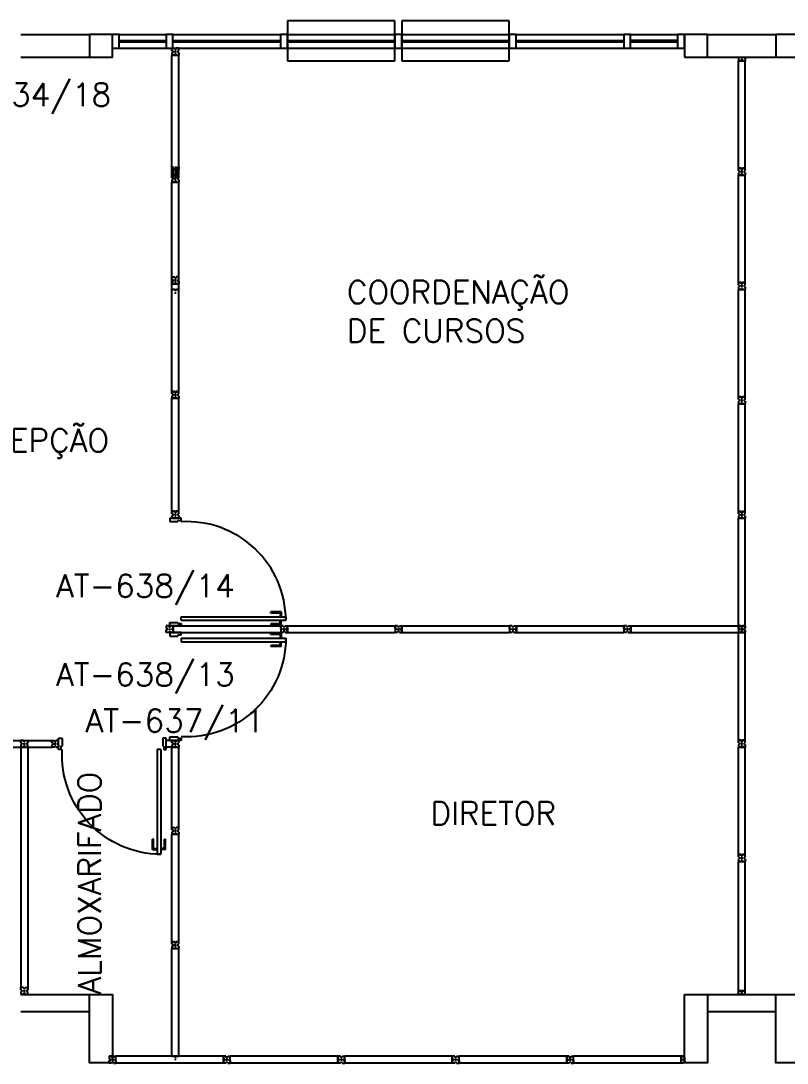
# Model space of a CAD drawing. Header units: millimetres. Extents: x 2552 to 3104, y 1319 to 1450.
# Drawn here: x 2723.07 to 2729.76, y 1342.75 to 1351.86 of the extents above; entities that cross this region are included whole.
import ezdxf

# ---------------------------------------------------------------- set-up
doc = ezdxf.new("R2010")
doc.units = ezdxf.units.MM
for name, color, linetype in [('AR-DIV-EXI', 2, 'Continuous'), ('AR-EST-CNC', 3, 'Continuous'), ('AR-EST-CNC-CRT', 3, 'Continuous'), ('AR-REV', 2, 'Continuous'), ('BI-POR-EXI', 2, 'Continuous'), ('DIV', 2, 'Continuous'), ('TEXTO', 2, 'Continuous'), ('TEXTO-ENDEREÇO', 2, 'Continuous')]:
    doc.layers.add(name, color=color, linetype=linetype)
doc.styles.add('UNB-100', font='simplex.shx', dxfattribs={"height": 0.2})
doc.styles.add('UNB-100-1', font='simplex.shx', dxfattribs={"height": 0.2})

# ---------------------------------------------------------------- blocks, each defined once
blk = doc.blocks.new('ESQCIR-TTN')
for p, q in [((0, 0), (0, -0.12)), ((0.06, 0), (0, 0)), ((0.06, 0), (0.4773, 0)), ((0.06, -0.12), (0.06, 0)), ((0.53, 0), (0.47, 0)), ((0.47, 0), (0.47, -0.12)), ((0.53, 0), (1.4716, 0)), ((0.53, -0.12), (0.53, 0)), ((1.53, 0), (1.47, 0)), ((1.47, 0), (1.47, -0.12)), ((1.53, 0), (2.4716, 0)), ((1.53, -0.12), (1.53, 0)), ((2.53, 0), (2.47, 0)), ((2.47, 0), (2.47, -0.12)), ((2.53, 0), (3.4716, 0)), ((2.53, -0.12), (2.53, 0)), ((3.53, 0), (3.47, 0)), ((3.47, 0), (3.47, -0.12)), ((3.53, 0), (4.4716, 0)), ((3.53, -0.12), (3.53, 0)), ((4.53, 0), (4.47, 0)), ((4.47, 0), (4.47, -0.12)), ((4.53, 0), (4.9408, 0)), ((4.53, -0.12), (4.53, 0)), ((4.9408, 0), (4.9408, -0.12)), ((5.0008, 0), (4.9408, 0)), ((5.0008, -0.12), (5.0008, 0)), ((0.06, -0.054), (0.4773, -0.054)), ((0.06, -0.066), (0.4773, -0.066)), ((0.53, -0.054), (1.4716, -0.054)), ((0.53, -0.066), (1.4716, -0.066)), ((1.53, -0.054), (2.4716, -0.054)), ((1.53, -0.066), (2.4716, -0.066)), ((2.53, -0.054), (3.4716, -0.054)), ((2.53, -0.066), (3.4716, -0.066)), ((3.53, -0.054), (4.4716, -0.054)), ((3.53, -0.066), (4.4716, -0.066)), ((4.53, -0.05), (4.9408, -0.05)), ((4.53, -0.066), (4.9408, -0.066)), ((0, -0.12), (0.06, -0.12)), ((0.06, -0.12), (0.4773, -0.12)), ((0.47, -0.12), (0.53, -0.12)), ((0.53, -0.12), (1.4716, -0.12)), ((1.47, -0.12), (1.53, -0.12)), ((1.53, -0.12), (2.4716, -0.12)), ((2.47, -0.12), (2.53, -0.12)), ((2.53, -0.12), (3.4716, -0.12)), ((3.47, -0.12), (3.53, -0.12)), ((3.53, -0.12), (4.4716, -0.12)), ((4.47, -0.12), (4.53, -0.12)), ((4.53, -0.12), (4.9408, -0.12)), ((4.9408, -0.12), (5.0008, -0.12))]:
    blk.add_line(p, q)
blk = doc.blocks.new('DIVMT-TTN')
for p, q in [((-0.03, 0.03), (-0.03, 0.006)), ((-0.008, 0.03), (-0.03, 0.03)), ((-0.0185, 0.006), (-0.03, 0.006)), ((-0.0185, -0.006), (-0.0185, 0.006)), ((-0.008, 0.03), (-0.008, 0.02)), ((-0.008, 0.02), (0.008, 0.02)), ((-0.0051, 0), (0.0051, 0)), ((0.0051, 0), (-0.0051, 0)), ((-0.0051, 0), (0.0051, 0)), ((0, -0.0051), (0, 0.0051)), ((0, 0.0051), (0, -0.0051)), ((0.008, 0.03), (0.008, 0.02)), ((0.008, 0.03), (0.03, 0.03)), ((0.0205, 0.006), (0.03, 0.006)), ((0.0205, -0.006), (0.0205, 0.006)), ((0.0205, 0.006), (0.0205, -0.006)), ((0.0205, 0.006), (0.03, 0.006)), ((0.97, 0.03), (0.03, 0.03)), ((0.03, 0.006), (0.03, 0.03)), ((0.03, -0.03), (0.03, 0.03)), ((0.03, -0.005), (0.03, 0.005)), ((0.97, -0.03), (0.97, 0.03)), ((0.97, 0.03), (0.97, 0.009)), ((0.97, 0.009), (0.97, 0.027)), ((0.9795, 0.006), (0.97, 0.006)), ((0.97, -0.005), (0.97, 0.005)), ((0.9795, 0.006), (0.9795, -0.006)), ((1.0051, 0), (0.9949, 0)), ((1, 0.0051), (1, -0.0051)), ((-0.0185, -0.006), (-0.03, -0.006)), ((-0.03, -0.03), (-0.03, -0.006)), ((-0.008, -0.03), (-0.03, -0.03)), ((-0.008, -0.03), (-0.008, -0.02)), ((-0.008, -0.02), (0.008, -0.02)), ((0.008, -0.03), (0.008, -0.02)), ((0.008, -0.03), (0.03, -0.03)), ((0.0205, -0.006), (0.03, -0.006)), ((0.0205, -0.006), (0.03, -0.006)), ((0.03, -0.006), (0.03, -0.03)), ((0.97, -0.03), (0.03, -0.03)), ((0.9795, -0.006), (0.97, -0.006)), ((0.97, -0.009), (0.97, -0.027))]:
    blk.add_line(p, q)
blk = doc.blocks.new('MTINI-TTN')
for p, q in [((-0.03, 0.008), (-0.03, 0.03)), ((0.03, 0.03), (-0.03, 0.03)), ((-0.03, 0.008), (-0.02, 0.008)), ((-0.009, 0.03), (-0.027, 0.03)), ((-0.02, 0.008), (-0.02, 0)), ((-0.0009, 0), (-0.02, 0)), ((-0.006, 0.0205), (-0.006, 0.03)), ((-0.006, 0.0225), (-0.006, 0.027)), ((-0.006, 0.0205), (0.006, 0.0205)), ((0.0051, 0), (-0.0051, 0)), ((0.005, 0.03), (-0.005, 0.03)), ((0.004, 0.0205), (-0.004, 0.0205)), ((0.02, 0), (-0.0009, 0)), ((0, -0.0051), (0, 0.0051)), ((0.006, 0.0205), (0.006, 0.03)), ((0.006, 0.0225), (0.006, 0.027)), ((0.009, 0.03), (0.027, 0.03)), ((0.03, 0.008), (0.02, 0.008)), ((0.02, 0), (0.02, 0.008)), ((0.03, 0.008), (0.03, 0.03))]:
    blk.add_line(p, q)
blk = doc.blocks.new('MTT-TTN')
for p, q in [((-0.008, 0.03), (-0.03, 0.03)), ((-0.03, 0.03), (-0.03, 0.006)), ((-0.0185, 0.006), (-0.03, 0.006)), ((-0.0185, -0.006), (-0.0185, 0.006)), ((-0.008, 0.03), (-0.008, 0.02)), ((-0.008, 0.02), (0.008, 0.02)), ((-0.0051, 0), (0.0051, 0)), ((0, -0.0051), (0, 0.0051)), ((0.008, 0.03), (0.03, 0.03)), ((0.008, 0.03), (0.008, 0.02)), ((0.0205, -0.006), (0.0205, 0.006)), ((0.0205, 0.006), (0.03, 0.006)), ((0.03, 0.006), (0.03, 0.03)), ((-0.03, -0.03), (-0.03, -0.006)), ((-0.0185, -0.006), (-0.03, -0.006)), ((-0.008, -0.03), (-0.03, -0.03)), ((-0.008, -0.02), (0.008, -0.02)), ((-0.008, -0.03), (-0.008, -0.02)), ((0.008, -0.03), (0.008, -0.02)), ((0.008, -0.03), (0.03, -0.03)), ((0.0205, -0.006), (0.03, -0.006)), ((0.03, -0.006), (0.03, -0.03))]:
    blk.add_line(p, q)
blk = doc.blocks.new('PDV2D-TTN')
at = {"layer": 'DIV'}
for p, q in [((0.0299, 0.05), (0.0599, 0.05)), ((0.0299, 0.035), (0.0299, 0.05)), ((0.0299, -0.035), (0.0299, 0.035)), ((0.0599, 0.05), (0.0599, -0.0199)), ((0.9412, 0.05), (0.9412, -0.0199)), ((0.9712, 0.05), (0.9412, 0.05)), ((0.9712, 0.035), (0.9712, 0.05)), ((0.9712, -0.035), (0.9712, 0.035)), ((0.0299, -0.05), (0.0299, -0.0347)), ((0.05, -0.05), (0.0299, -0.05)), ((0.05, -0.0199), (0.0599, -0.0199)), ((0.05, -0.0199), (0.05, -0.05)), ((0.0787, -0.0505), (0.1087, -0.0505)), ((0.0787, -0.0505), (0.0787, -0.9647)), ((0.1087, -0.0505), (0.1087, -0.9647)), ((0.9512, -0.0199), (0.9412, -0.0199)), ((0.9512, -0.0199), (0.9512, -0.05)), ((0.9512, -0.05), (0.9712, -0.05)), ((0.9712, -0.05), (0.9712, -0.0347)), ((0.1087, -0.9647), (0.0787, -0.9647))]:
    blk.add_line(p, q, dxfattribs=at)
at = {"layer": 'DIV', "color": 1}
for p, q in [((0.0362, -0.9247), (0.0362, -0.8347)), ((0.0462, -0.8347), (0.0364, -0.8347)), ((0.0462, -0.9147), (0.0462, -0.8347)), ((0.1409, -0.9147), (0.1409, -0.8347)), ((0.1409, -0.8347), (0.1507, -0.8347)), ((0.1509, -0.9247), (0.1509, -0.8347)), ((0.0362, -0.9147), (0.0787, -0.9147)), ((0.0362, -0.9247), (0.0787, -0.9247)), ((0.1409, -0.9147), (0.1087, -0.9147)), ((0.1509, -0.9247), (0.1087, -0.9247))]:
    blk.add_line(p, q, dxfattribs=at)
blk.add_arc((0.0755, -0.1001), 0.8651, 270.2128, 3.32117, dxfattribs=at)

msp = doc.modelspace()

# ---------------------------------------------------------------- linework, layer by layer
at = {"layer": 'AR-DIV-EXI'}
for p, q in [((2724.3872, 1350.5077), (2724.3872, 1351.5577)), ((2724.4472, 1350.5077), (2724.4472, 1351.5577)), ((2729.3372, 1351.5297), (2729.3372, 1351.5077)), ((2729.3372, 1351.5297), (2729.3472, 1351.5297)), ((2729.3372, 1350.569), (2729.3372, 1351.5077)), ((2729.3372, 1351.5077), (2729.3972, 1351.5077)), ((2729.3582, 1351.5077), (2729.3402, 1351.5077)), ((2729.3472, 1351.5377), (2729.3472, 1351.5297)), ((2729.3472, 1351.5377), (2729.368, 1351.5377)), ((2729.3612, 1351.5172), (2729.3612, 1351.5077)), ((2729.3732, 1351.5172), (2729.3612, 1351.5172)), ((2729.3612, 1351.5152), (2729.3612, 1351.5107)), ((2729.3621, 1351.5377), (2729.3723, 1351.5377)), ((2729.3622, 1351.5077), (2729.3722, 1351.5077)), ((2729.3632, 1351.5172), (2729.3712, 1351.5172)), ((2729.3672, 1351.5428), (2729.3672, 1351.5326)), ((2729.368, 1351.5377), (2729.3872, 1351.5377)), ((2729.3732, 1351.5172), (2729.3732, 1351.5077)), ((2729.3732, 1351.5152), (2729.3732, 1351.5107)), ((2729.3762, 1351.5077), (2729.3942, 1351.5077)), ((2729.3872, 1351.5297), (2729.3872, 1351.5377)), ((2729.3972, 1351.5297), (2729.3872, 1351.5297)), ((2729.3972, 1351.5297), (2729.3972, 1351.5077)), ((2729.3972, 1350.569), (2729.3972, 1351.5077)), ((2724.3872, 1350.5797), (2724.3872, 1350.5577)), ((2724.3872, 1350.5797), (2724.3972, 1350.5797)), ((2724.3872, 1350.5577), (2724.4472, 1350.5577)), ((2724.4112, 1350.5577), (2724.3872, 1350.5577)), ((2724.3872, 1350.5077), (2724.4112, 1350.5077)), ((2724.3872, 1350.4857), (2724.3872, 1350.5077)), ((2724.3872, 1350.5077), (2724.4472, 1350.5077)), ((2724.4082, 1350.5077), (2724.3902, 1350.5077)), ((2724.3972, 1350.4857), (2724.3972, 1350.5797)), ((2724.4112, 1350.5672), (2724.4112, 1350.5577)), ((2724.4232, 1350.5672), (2724.4112, 1350.5672)), ((2724.4112, 1350.5672), (2724.4112, 1350.5577)), ((2724.4112, 1350.5672), (2724.4232, 1350.5672)), ((2724.4112, 1350.4962), (2724.4112, 1350.5077)), ((2724.4112, 1350.4982), (2724.4112, 1350.5077)), ((2724.4232, 1350.4982), (2724.4112, 1350.4982)), ((2724.4112, 1350.4962), (2724.4232, 1350.4962)), ((2724.4122, 1350.5577), (2724.4222, 1350.5577)), ((2724.4122, 1350.5077), (2724.4222, 1350.5077)), ((2724.4172, 1350.4828), (2724.4172, 1350.5826)), ((2724.4172, 1350.5826), (2724.4172, 1350.4828)), ((2724.4172, 1350.4828), (2724.4172, 1350.5826)), ((2724.4172, 1350.5826), (2724.4172, 1350.4828)), ((2724.4232, 1350.5672), (2724.4232, 1350.5577)), ((2724.4232, 1350.5672), (2724.4232, 1350.5577)), ((2724.4232, 1350.5577), (2724.4472, 1350.5577)), ((2724.4472, 1350.5077), (2724.4232, 1350.5077)), ((2724.4232, 1350.4962), (2724.4232, 1350.5077)), ((2724.4232, 1350.4982), (2724.4232, 1350.5077)), ((2724.4262, 1350.5077), (2724.4442, 1350.5077)), ((2724.4472, 1350.5077), (2724.4262, 1350.5077)), ((2724.4372, 1350.4857), (2724.4372, 1350.5797)), ((2724.4472, 1350.5797), (2724.4372, 1350.5797)), ((2724.4472, 1350.5797), (2724.4472, 1350.5577)), ((2724.4472, 1350.4857), (2724.4472, 1350.5077)), ((2729.3372, 1350.569), (2729.3972, 1350.569)), ((2729.3582, 1350.569), (2729.3402, 1350.569)), ((2729.3612, 1350.5595), (2729.3612, 1350.569)), ((2729.3622, 1350.569), (2729.3722, 1350.569)), ((2729.3732, 1350.5595), (2729.3732, 1350.569)), ((2729.3972, 1350.569), (2729.3762, 1350.569)), ((2729.3762, 1350.569), (2729.3942, 1350.569)), ((2724.3872, 1350.4857), (2724.3972, 1350.4857)), ((2724.4223, 1350.4777), (2724.4121, 1350.4777)), ((2724.4121, 1350.4777), (2724.4223, 1350.4777)), ((2724.4223, 1350.4777), (2724.4121, 1350.4777)), ((2724.4472, 1350.4857), (2724.4372, 1350.4857)), ((2724.3872, 1348.6177), (2724.4112, 1348.6177)), ((2724.3872, 1348.5957), (2724.3872, 1348.6177)), ((2724.3872, 1348.5957), (2724.3972, 1348.5957)), ((2724.3972, 1348.5957), (2724.3972, 1348.5797)), ((2724.4112, 1348.6062), (2724.4112, 1348.6177)), ((2724.4112, 1348.6062), (2724.4232, 1348.6062)), ((2724.4223, 1348.5877), (2724.4121, 1348.5877)), ((2724.4121, 1348.5877), (2724.4223, 1348.5877)), ((2724.4172, 1348.5928), (2724.4172, 1348.5826)), ((2724.4172, 1348.5826), (2724.4172, 1348.5928)), ((2724.4172, 1348.5928), (2724.4172, 1348.5826)), ((2724.4472, 1348.6177), (2724.4232, 1348.6177)), ((2724.4232, 1348.6062), (2724.4232, 1348.6177)), ((2724.4372, 1348.5957), (2724.4372, 1348.5797)), ((2724.4472, 1348.5957), (2724.4372, 1348.5957)), ((2724.4472, 1348.5957), (2724.4472, 1348.6177)), ((2724.3872, 1348.5797), (2724.3872, 1348.5577)), ((2724.3872, 1348.5797), (2724.3972, 1348.5797)), ((2724.3872, 1348.5577), (2724.4472, 1348.5577)), ((2724.4112, 1348.5577), (2724.3872, 1348.5577)), ((2724.3872, 1347.5703), (2724.3872, 1348.5577)), ((2724.4112, 1348.5672), (2724.4112, 1348.5577)), ((2724.4232, 1348.5672), (2724.4112, 1348.5672)), ((2724.4112, 1348.5672), (2724.4112, 1348.5577)), ((2724.4112, 1348.5672), (2724.4232, 1348.5672)), ((2724.4122, 1348.5577), (2724.4222, 1348.5577)), ((2724.4232, 1348.5672), (2724.4232, 1348.5577)), ((2724.4232, 1348.5672), (2724.4232, 1348.5577)), ((2724.4232, 1348.5577), (2724.4472, 1348.5577)), ((2724.4472, 1348.5797), (2724.4372, 1348.5797)), ((2724.4472, 1348.5797), (2724.4472, 1348.5577)), ((2724.4472, 1347.5703), (2724.4472, 1348.5577)), ((2724.3872, 1347.5703), (2724.4472, 1347.5703)), ((2724.3872, 1347.5703), (2724.4112, 1347.5703)), ((2724.3872, 1347.5483), (2724.3872, 1347.5703)), ((2724.3872, 1347.5483), (2724.3972, 1347.5483)), ((2724.3872, 1347.5323), (2724.3872, 1347.5103)), ((2724.3872, 1347.5323), (2724.3972, 1347.5323)), ((2724.3872, 1347.5103), (2724.4472, 1347.5103)), ((2724.4112, 1347.5103), (2724.3872, 1347.5103)), ((2724.4082, 1347.5703), (2724.3902, 1347.5703)), ((2724.3972, 1347.5483), (2724.3972, 1347.5323)), ((2724.4112, 1347.5608), (2724.4112, 1347.5703)), ((2724.4112, 1347.5588), (2724.4112, 1347.5703)), ((2724.4232, 1347.5608), (2724.4112, 1347.5608)), ((2724.4112, 1347.5588), (2724.4232, 1347.5588)), ((2724.4112, 1347.5198), (2724.4112, 1347.5103)), ((2724.4232, 1347.5198), (2724.4112, 1347.5198)), ((2724.4112, 1347.5198), (2724.4112, 1347.5103)), ((2724.4112, 1347.5198), (2724.4232, 1347.5198)), ((2724.4223, 1347.5403), (2724.4121, 1347.5403)), ((2724.4223, 1347.5403), (2724.4121, 1347.5403)), ((2724.4121, 1347.5403), (2724.4223, 1347.5403)), ((2724.4122, 1347.5703), (2724.4222, 1347.5703)), ((2724.4122, 1347.5103), (2724.4222, 1347.5103)), ((2724.4172, 1347.5352), (2724.4172, 1347.5454)), ((2724.4172, 1347.5454), (2724.4172, 1347.5352)), ((2724.4172, 1347.5352), (2724.4172, 1347.5454)), ((2724.4172, 1347.5454), (2724.4172, 1347.5352)), ((2724.4232, 1347.5608), (2724.4232, 1347.5703)), ((2724.4472, 1347.5703), (2724.4232, 1347.5703)), ((2724.4232, 1347.5588), (2724.4232, 1347.5703)), ((2724.4232, 1347.5198), (2724.4232, 1347.5103)), ((2724.4232, 1347.5198), (2724.4232, 1347.5103)), ((2724.4232, 1347.5103), (2724.4472, 1347.5103)), ((2724.4472, 1347.5703), (2724.4262, 1347.5703)), ((2724.4262, 1347.5703), (2724.4442, 1347.5703)), ((2724.4372, 1347.5483), (2724.4372, 1347.5323)), ((2724.4472, 1347.5483), (2724.4372, 1347.5483)), ((2724.4472, 1347.5323), (2724.4372, 1347.5323)), ((2724.4472, 1347.5483), (2724.4472, 1347.5703)), ((2724.4472, 1347.5323), (2724.4472, 1347.5103)), ((2722.8885, 1345.5676), (2723.3359, 1345.5676)), ((2722.8885, 1345.5076), (2723.3359, 1345.5076)), ((2723.0882, 1345.5676), (2723.0662, 1345.5676)), ((2723.0662, 1345.5436), (2723.0662, 1345.5676)), ((2723.0757, 1345.5436), (2723.0662, 1345.5436)), ((2723.0757, 1345.5436), (2723.0662, 1345.5436)), ((2723.0757, 1345.5316), (2723.0662, 1345.5316)), ((2723.0757, 1345.5316), (2723.0662, 1345.5316)), ((2723.0662, 1345.5316), (2723.0662, 1345.5076)), ((2723.0662, 1345.5076), (2723.0662, 1343.4077)), ((2723.0882, 1345.5076), (2723.0662, 1345.5076)), ((2723.0757, 1345.5316), (2723.0757, 1345.5436)), ((2723.0757, 1345.5436), (2723.0757, 1345.5316)), ((2723.0882, 1345.5676), (2723.0882, 1345.5576)), ((2723.1042, 1345.5576), (2723.0882, 1345.5576)), ((2723.1042, 1345.5176), (2723.0882, 1345.5176)), ((2723.0882, 1345.5076), (2723.0882, 1345.5176)), ((2723.1013, 1345.5376), (2723.0911, 1345.5376)), ((2723.0911, 1345.5376), (2723.1013, 1345.5376)), ((2723.1013, 1345.5376), (2723.0911, 1345.5376)), ((2723.0962, 1345.5325), (2723.0962, 1345.5427)), ((2723.0962, 1345.5427), (2723.0962, 1345.5325)), ((2723.1042, 1345.5676), (2723.1262, 1345.5676)), ((2723.1042, 1345.5676), (2723.1042, 1345.5576)), ((2723.1042, 1345.5076), (2723.1042, 1345.5176)), ((2723.1042, 1345.5076), (2723.1262, 1345.5076)), ((2723.1147, 1345.5436), (2723.1147, 1345.5316)), ((2723.1147, 1345.5436), (2723.1262, 1345.5436)), ((2723.1147, 1345.5316), (2723.1262, 1345.5316)), ((2723.1262, 1345.5676), (2723.1262, 1345.5436)), ((2723.1262, 1345.5076), (2723.1262, 1345.5316)), ((2723.1262, 1345.5076), (2723.1262, 1343.4077)), ((2723.3359, 1345.5676), (2723.3599, 1345.5676)), ((2723.3359, 1345.5456), (2723.3359, 1345.5676)), ((2723.3359, 1345.5456), (2723.3459, 1345.5456)), ((2723.3359, 1345.5296), (2723.3359, 1345.5076)), ((2723.3359, 1345.5296), (2723.3459, 1345.5296)), ((2723.3599, 1345.5076), (2723.3359, 1345.5076)), ((2723.3459, 1345.5456), (2723.3459, 1345.5296)), ((2723.3599, 1345.5561), (2723.3599, 1345.5676)), ((2723.3599, 1345.5561), (2723.3719, 1345.5561)), ((2723.3599, 1345.5171), (2723.3599, 1345.5076)), ((2723.3719, 1345.5171), (2723.3599, 1345.5171)), ((2723.3599, 1345.5171), (2723.3599, 1345.5076)), ((2723.3599, 1345.5171), (2723.3719, 1345.5171)), ((2723.371, 1345.5376), (2723.3608, 1345.5376)), ((2723.3608, 1345.5376), (2723.371, 1345.5376)), ((2723.3659, 1345.5427), (2723.3659, 1345.5325)), ((2723.3659, 1345.5325), (2723.3659, 1345.5427)), ((2723.3659, 1345.5427), (2723.3659, 1345.5325)), ((2723.3959, 1345.5676), (2723.3719, 1345.5676)), ((2723.3719, 1345.5561), (2723.3719, 1345.5676)), ((2723.3719, 1345.5171), (2723.3719, 1345.5076)), ((2723.3719, 1345.5171), (2723.3719, 1345.5076)), ((2723.3719, 1345.5076), (2723.3959, 1345.5076)), ((2723.3859, 1345.5456), (2723.3859, 1345.5296)), ((2723.3959, 1345.5456), (2723.3859, 1345.5456)), ((2723.3959, 1345.5296), (2723.3859, 1345.5296)), ((2723.3959, 1345.5456), (2723.3959, 1345.5676)), ((2723.3959, 1345.5296), (2723.3959, 1345.5076)), ((2724.3872, 1345.5676), (2724.3372, 1345.5676)), ((2724.3872, 1345.5076), (2724.3372, 1345.5076)), ((2724.3872, 1345.5676), (2724.4112, 1345.5676)), ((2724.3872, 1345.5456), (2724.3872, 1345.5676)), ((2724.3872, 1345.5456), (2724.3972, 1345.5456)), ((2724.3872, 1345.5296), (2724.3872, 1345.5076)), ((2724.3872, 1345.5296), (2724.3972, 1345.5296)), ((2724.3872, 1345.5076), (2724.4472, 1345.5076)), ((2724.4112, 1345.5076), (2724.3872, 1345.5076)), ((2724.3872, 1344.8074), (2724.3872, 1345.5076)), ((2724.3972, 1345.5456), (2724.3972, 1345.5296)), ((2724.4112, 1345.5561), (2724.4112, 1345.5676)), ((2724.4112, 1345.5561), (2724.4232, 1345.5561)), ((2724.4112, 1345.5171), (2724.4112, 1345.5076)), ((2724.4232, 1345.5171), (2724.4112, 1345.5171)), ((2724.4112, 1345.5171), (2724.4112, 1345.5076)), ((2724.4112, 1345.5171), (2724.4232, 1345.5171)), ((2724.4223, 1345.5376), (2724.4121, 1345.5376)), ((2724.4121, 1345.5376), (2724.4223, 1345.5376)), ((2724.4122, 1345.5076), (2724.4222, 1345.5076)), ((2724.4172, 1345.5427), (2724.4172, 1345.5325)), ((2724.4172, 1345.5325), (2724.4172, 1345.5427)), ((2724.4172, 1345.5427), (2724.4172, 1345.5325)), ((2724.4472, 1345.5676), (2724.4232, 1345.5676)), ((2724.4232, 1345.5561), (2724.4232, 1345.5676)), ((2724.4232, 1345.5171), (2724.4232, 1345.5076)), ((2724.4232, 1345.5171), (2724.4232, 1345.5076)), ((2724.4232, 1345.5076), (2724.4472, 1345.5076)), ((2724.4372, 1345.5456), (2724.4372, 1345.5296)), ((2724.4472, 1345.5456), (2724.4372, 1345.5456)), ((2724.4472, 1345.5296), (2724.4372, 1345.5296)), ((2724.4472, 1345.5456), (2724.4472, 1345.5676)), ((2724.4472, 1345.5296), (2724.4472, 1345.5076)), ((2724.4472, 1344.8074), (2724.4472, 1345.5076)), ((2729.3372, 1344.569), (2729.3612, 1344.569)), ((2729.3372, 1344.547), (2729.3372, 1344.569)), ((2729.3372, 1344.569), (2729.3612, 1344.569)), ((2729.3372, 1344.547), (2729.3372, 1344.569)), ((2729.3372, 1344.547), (2729.3472, 1344.547)), ((2729.3372, 1344.547), (2729.3472, 1344.547)), ((2729.3372, 1344.531), (2729.3372, 1344.509)), ((2729.3372, 1344.531), (2729.3472, 1344.531)), ((2729.3372, 1344.531), (2729.3372, 1344.509)), ((2729.3372, 1344.531), (2729.3472, 1344.531)), ((2729.3372, 1343.3776), (2729.3372, 1344.509)), ((2729.3372, 1344.509), (2729.3972, 1344.509)), ((2729.3612, 1344.509), (2729.3372, 1344.509)), ((2729.3372, 1343.3776), (2729.3372, 1344.509)), ((2729.3372, 1344.509), (2729.3972, 1344.509)), ((2729.3612, 1344.509), (2729.3372, 1344.509)), ((2729.3472, 1344.547), (2729.3472, 1344.531)), ((2729.3472, 1344.547), (2729.3472, 1344.531)), ((2729.3612, 1344.5575), (2729.3612, 1344.569)), ((2729.3612, 1344.5575), (2729.3612, 1344.569)), ((2729.3612, 1344.5575), (2729.3732, 1344.5575)), ((2729.3612, 1344.5575), (2729.3732, 1344.5575)), ((2729.3612, 1344.5185), (2729.3612, 1344.509)), ((2729.3732, 1344.5185), (2729.3612, 1344.5185)), ((2729.3612, 1344.5185), (2729.3612, 1344.509)), ((2729.3612, 1344.5185), (2729.3732, 1344.5185)), ((2729.3612, 1344.5185), (2729.3612, 1344.509)), ((2729.3732, 1344.5185), (2729.3612, 1344.5185)), ((2729.3612, 1344.5185), (2729.3612, 1344.509)), ((2729.3612, 1344.5185), (2729.3732, 1344.5185)), ((2729.3723, 1344.539), (2729.3621, 1344.539)), ((2729.3621, 1344.539), (2729.3723, 1344.539)), ((2729.3723, 1344.539), (2729.3621, 1344.539)), ((2729.3621, 1344.539), (2729.3723, 1344.539)), ((2729.3622, 1344.509), (2729.3722, 1344.509)), ((2729.3622, 1344.509), (2729.3722, 1344.509)), ((2729.3672, 1344.5441), (2729.3672, 1344.5339)), ((2729.3672, 1344.5339), (2729.3672, 1344.5441)), ((2729.3672, 1344.5441), (2729.3672, 1344.5339)), ((2729.3672, 1344.5441), (2729.3672, 1344.5339)), ((2729.3672, 1344.5339), (2729.3672, 1344.5441)), ((2729.3672, 1344.5441), (2729.3672, 1344.5339)), ((2729.3972, 1344.569), (2729.3732, 1344.569)), ((2729.3732, 1344.5575), (2729.3732, 1344.569)), ((2729.3972, 1344.569), (2729.3732, 1344.569)), ((2729.3732, 1344.5575), (2729.3732, 1344.569)), ((2729.3732, 1344.5185), (2729.3732, 1344.509)), ((2729.3732, 1344.5185), (2729.3732, 1344.509)), ((2729.3732, 1344.5185), (2729.3732, 1344.509)), ((2729.3732, 1344.5185), (2729.3732, 1344.509)), ((2729.3732, 1344.509), (2729.3972, 1344.509)), ((2729.3732, 1344.509), (2729.3972, 1344.509)), ((2729.3872, 1344.547), (2729.3872, 1344.531)), ((2729.3972, 1344.547), (2729.3872, 1344.547)), ((2729.3872, 1344.547), (2729.3872, 1344.531)), ((2729.3972, 1344.547), (2729.3872, 1344.547)), ((2729.3972, 1344.531), (2729.3872, 1344.531)), ((2729.3972, 1344.531), (2729.3872, 1344.531)), ((2729.3972, 1344.547), (2729.3972, 1344.569)), ((2729.3972, 1344.547), (2729.3972, 1344.569)), ((2729.3972, 1344.531), (2729.3972, 1344.509)), ((2729.3972, 1344.531), (2729.3972, 1344.509)), ((2729.3972, 1343.3776), (2729.3972, 1344.509)), ((2729.3972, 1343.3776), (2729.3972, 1344.509)), ((2723.0882, 1343.4077), (2723.0662, 1343.4077)), ((2723.0662, 1343.3837), (2723.0662, 1343.4077)), ((2723.0882, 1343.4077), (2723.0662, 1343.4077)), ((2723.0662, 1343.3837), (2723.0662, 1343.4077)), ((2723.0882, 1343.4077), (2723.0882, 1343.3977)), ((2723.0882, 1343.4077), (2723.0882, 1343.3977)), ((2723.1042, 1343.3977), (2723.0882, 1343.3977)), ((2723.1042, 1343.3977), (2723.0882, 1343.3977)), ((2723.1042, 1343.4077), (2723.1262, 1343.4077)), ((2723.1042, 1343.4077), (2723.1042, 1343.3977)), ((2723.1042, 1343.4077), (2723.1262, 1343.4077)), ((2723.1042, 1343.4077), (2723.1042, 1343.3977)), ((2723.1262, 1343.4077), (2723.1262, 1343.3837)), ((2723.1262, 1343.4077), (2723.1262, 1343.3837)), ((2723.0757, 1343.3837), (2723.0662, 1343.3837)), ((2723.0757, 1343.3837), (2723.0662, 1343.3837)), ((2723.0757, 1343.3837), (2723.0662, 1343.3837)), ((2723.0757, 1343.3837), (2723.0662, 1343.3837)), ((2723.0757, 1343.3717), (2723.0662, 1343.3717)), ((2723.0757, 1343.3717), (2723.0662, 1343.3717)), ((2723.0662, 1343.3717), (2723.0662, 1343.3477)), ((2723.0757, 1343.3717), (2723.0662, 1343.3717)), ((2723.0757, 1343.3717), (2723.0662, 1343.3717)), ((2723.0662, 1343.3717), (2723.0662, 1343.3477)), ((2723.0882, 1343.3477), (2723.0662, 1343.3477)), ((2723.0882, 1343.3477), (2723.0662, 1343.3477)), ((2723.0757, 1343.3717), (2723.0757, 1343.3837)), ((2723.0757, 1343.3837), (2723.0757, 1343.3717)), ((2723.0757, 1343.3717), (2723.0757, 1343.3837)), ((2723.0757, 1343.3837), (2723.0757, 1343.3717)), ((2723.1042, 1343.3577), (2723.0882, 1343.3577)), ((2723.0882, 1343.3477), (2723.0882, 1343.3577)), ((2723.1042, 1343.3577), (2723.0882, 1343.3577)), ((2723.0882, 1343.3477), (2723.0882, 1343.3577)), ((2723.1013, 1343.3777), (2723.0911, 1343.3777)), ((2723.0911, 1343.3777), (2723.1013, 1343.3777)), ((2723.1013, 1343.3777), (2723.0911, 1343.3777)), ((2723.1013, 1343.3777), (2723.0911, 1343.3777)), ((2723.0911, 1343.3777), (2723.1013, 1343.3777)), ((2723.1013, 1343.3777), (2723.0911, 1343.3777)), ((2723.0962, 1343.3726), (2723.0962, 1343.3828)), ((2723.0962, 1343.3828), (2723.0962, 1343.3726)), ((2723.0962, 1343.3726), (2723.0962, 1343.3828)), ((2723.0962, 1343.3828), (2723.0962, 1343.3726)), ((2723.1042, 1343.3477), (2723.1042, 1343.3577)), ((2723.1042, 1343.3477), (2723.1042, 1343.3577)), ((2723.1042, 1343.3477), (2723.1262, 1343.3477)), ((2723.1042, 1343.3477), (2723.1262, 1343.3477)), ((2723.1147, 1343.3837), (2723.1147, 1343.3717)), ((2723.1147, 1343.3837), (2723.1262, 1343.3837)), ((2723.1147, 1343.3837), (2723.1147, 1343.3717)), ((2723.1147, 1343.3837), (2723.1262, 1343.3837)), ((2723.1147, 1343.3717), (2723.1262, 1343.3717)), ((2723.1147, 1343.3717), (2723.1262, 1343.3717)), ((2723.1262, 1343.3477), (2723.1262, 1343.3717)), ((2723.1262, 1343.3477), (2723.1262, 1343.3717)), ((2729.3372, 1343.3776), (2729.3972, 1343.3776)), ((2729.3372, 1343.3776), (2729.3972, 1343.3776)), ((2729.3582, 1343.3776), (2729.3402, 1343.3776)), ((2729.3582, 1343.3776), (2729.3402, 1343.3776)), ((2729.3612, 1343.3681), (2729.3612, 1343.3776)), ((2729.3612, 1343.3681), (2729.3612, 1343.3776)), ((2729.3732, 1343.3681), (2729.3612, 1343.3681)), ((2729.3732, 1343.3681), (2729.3612, 1343.3681)), ((2729.3723, 1343.3476), (2729.3621, 1343.3476)), ((2729.3723, 1343.3476), (2729.3621, 1343.3476)), ((2729.3622, 1343.3776), (2729.3722, 1343.3776)), ((2729.3622, 1343.3776), (2729.3722, 1343.3776)), ((2729.3672, 1343.3425), (2729.3672, 1343.3527)), ((2729.3672, 1343.3425), (2729.3672, 1343.3527)), ((2729.3732, 1343.3681), (2729.3732, 1343.3776)), ((2729.3732, 1343.3681), (2729.3732, 1343.3776)), ((2729.3762, 1343.3776), (2729.3942, 1343.3776)), ((2729.3972, 1343.3776), (2729.3762, 1343.3776)), ((2729.3762, 1343.3776), (2729.3942, 1343.3776)), ((2729.3972, 1343.3776), (2729.3762, 1343.3776)), ((2728.8368, 1342.7474), (2728.8368, 1342.8074)), ((2728.8368, 1342.8074), (2728.8368, 1342.7864)), ((2728.8368, 1342.7474), (2728.8368, 1342.8074)), ((2728.8368, 1342.8074), (2728.8368, 1342.7864)), ((2728.8368, 1342.8063), (2728.8368, 1342.7463)), ((2728.8588, 1342.8063), (2728.8368, 1342.8063)), ((2728.8368, 1342.8063), (2728.8368, 1342.7463)), ((2728.8588, 1342.8063), (2728.8368, 1342.8063)), ((2728.8368, 1342.7864), (2728.8368, 1342.8044)), ((2728.8368, 1342.7864), (2728.8368, 1342.8044)), ((2728.8368, 1342.7853), (2728.8368, 1342.8033)), ((2728.8368, 1342.7853), (2728.8368, 1342.8033)), ((2728.8463, 1342.7834), (2728.8368, 1342.7834)), ((2728.8463, 1342.7834), (2728.8368, 1342.7834)), ((2728.8368, 1342.7724), (2728.8368, 1342.7824)), ((2728.8368, 1342.7724), (2728.8368, 1342.7824)), ((2728.8463, 1342.7823), (2728.8368, 1342.7823)), ((2728.8463, 1342.7823), (2728.8368, 1342.7823)), ((2728.8368, 1342.7813), (2728.8368, 1342.7713)), ((2728.8368, 1342.7813), (2728.8368, 1342.7713)), ((2728.8463, 1342.7714), (2728.8368, 1342.7714)), ((2728.8463, 1342.7714), (2728.8368, 1342.7714)), ((2728.8463, 1342.7703), (2728.8368, 1342.7703)), ((2728.8463, 1342.7703), (2728.8368, 1342.7703)), ((2728.8368, 1342.7684), (2728.8368, 1342.7504)), ((2728.8368, 1342.7684), (2728.8368, 1342.7504)), ((2728.8368, 1342.7673), (2728.8368, 1342.7493)), ((2728.8368, 1342.7673), (2728.8368, 1342.7493)), ((2728.8443, 1342.7823), (2728.8398, 1342.7823)), ((2728.8443, 1342.7823), (2728.8398, 1342.7823)), ((2728.8443, 1342.7703), (2728.8398, 1342.7703)), ((2728.8443, 1342.7703), (2728.8398, 1342.7703)), ((2728.8463, 1342.7834), (2728.8463, 1342.7714)), ((2728.8463, 1342.7834), (2728.8463, 1342.7714)), ((2728.8463, 1342.7703), (2728.8463, 1342.7823)), ((2728.8463, 1342.7703), (2728.8463, 1342.7823)), ((2728.8463, 1342.7803), (2728.8463, 1342.7723)), ((2728.8463, 1342.7803), (2728.8463, 1342.7723)), ((2728.8588, 1342.8063), (2728.8588, 1342.7963)), ((2728.8588, 1342.8063), (2728.8588, 1342.7963)), ((2728.8668, 1342.7963), (2728.8588, 1342.7963)), ((2728.8668, 1342.7963), (2728.8588, 1342.7963)), ((2728.8588, 1342.7563), (2728.8668, 1342.7563)), ((2728.8588, 1342.7463), (2728.8588, 1342.7563)), ((2728.8588, 1342.7563), (2728.8668, 1342.7563)), ((2728.8588, 1342.7463), (2728.8588, 1342.7563)), ((2728.8719, 1342.7774), (2728.8617, 1342.7774)), ((2728.8719, 1342.7774), (2728.8617, 1342.7774)), ((2728.8719, 1342.7763), (2728.8617, 1342.7763)), ((2728.8719, 1342.7763), (2728.8617, 1342.7763)), ((2728.8668, 1342.7963), (2728.8668, 1342.7755)), ((2728.8668, 1342.7963), (2728.8668, 1342.7755)), ((2728.8668, 1342.7825), (2728.8668, 1342.7723)), ((2728.8668, 1342.7825), (2728.8668, 1342.7723)), ((2728.8668, 1342.7814), (2728.8668, 1342.7712)), ((2728.8668, 1342.7814), (2728.8668, 1342.7712)), ((2728.8668, 1342.7755), (2728.8668, 1342.7563)), ((2728.8668, 1342.7755), (2728.8668, 1342.7563)), ((2728.8588, 1342.7463), (2728.8368, 1342.7463)), ((2728.8588, 1342.7463), (2728.8368, 1342.7463))]:
    msp.add_line(p, q, dxfattribs=at)
at = {"layer": 'AR-EST-CNC'}
for points in [[(2723.6661, 1351.5377), (2723.8661, 1351.5377), (2723.8661, 1351.7377), (2723.6661, 1351.7377)], [(2728.8661, 1351.5377), (2729.0661, 1351.5377), (2729.0661, 1351.7377), (2728.8661, 1351.7377)], [(2729.6661, 1351.5377), (2729.8661, 1351.5377), (2729.8661, 1351.7377), (2729.6661, 1351.7377)]]:
    msp.add_lwpolyline(points, close=True, dxfattribs=at)
at = {"layer": 'AR-EST-CNC-CRT'}
for points in [[(2723.6661, 1343.3477), (2723.8661, 1343.3477), (2723.8661, 1342.7477), (2723.6661, 1342.7477)], [(2728.8661, 1343.3477), (2729.0661, 1343.3477), (2729.0661, 1342.7477), (2728.8661, 1342.7477)], [(2729.6661, 1343.3477), (2729.8661, 1343.3477), (2729.8661, 1342.7477), (2729.6661, 1342.7477)]]:
    msp.add_lwpolyline(points, close=True, dxfattribs=at)
at = {"layer": 'AR-REV'}
for p, q in [((2723.0661, 1351.7377), (2723.6682, 1351.7377)), ((2729.0641, 1351.7377), (2729.6661, 1351.7377)), ((2723.0661, 1351.5377), (2723.6682, 1351.5377)), ((2729.0641, 1351.5377), (2729.6661, 1351.5377)), ((2723.0662, 1343.3477), (2723.6662, 1343.3477)), ((2729.0662, 1343.3477), (2729.6662, 1343.3477)), ((2723.0662, 1343.1977), (2723.6662, 1343.1977)), ((2729.0662, 1343.1977), (2729.6662, 1343.1977))]:
    msp.add_line(p, q, dxfattribs=at)
at = {"layer": 'BI-POR-EXI', "color": 1}
for p, q in [((2726.3353, 1351.8565), (2725.3953, 1351.8565)), ((2725.3953, 1351.8565), (2725.3953, 1351.5065)), ((2726.3353, 1351.5065), (2726.3353, 1351.8565)), ((2727.3353, 1351.8565), (2726.3962, 1351.8565)), ((2726.3962, 1351.8565), (2726.3962, 1351.5065)), ((2727.3353, 1351.5065), (2727.3353, 1351.8565)), ((2725.3953, 1351.5065), (2726.3353, 1351.5065)), ((2726.3962, 1351.5065), (2727.3353, 1351.5065))]:
    msp.add_line(p, q, dxfattribs=at)
at = {"layer": 'BI-POR-EXI'}
for p, q in [((2724.3872, 1351.5957), (2724.3872, 1351.6177)), ((2724.3872, 1351.6177), (2724.4112, 1351.6177)), ((2724.3872, 1351.5957), (2724.3972, 1351.5957)), ((2724.3972, 1351.5957), (2724.3972, 1351.5797)), ((2724.4112, 1351.6062), (2724.4112, 1351.6177)), ((2724.4112, 1351.6062), (2724.4232, 1351.6062)), ((2724.4121, 1351.5877), (2724.4223, 1351.5877)), ((2724.4223, 1351.5877), (2724.4121, 1351.5877)), ((2724.4172, 1351.5928), (2724.4172, 1351.5826)), ((2724.4172, 1351.5826), (2724.4172, 1351.5928)), ((2724.4172, 1351.5928), (2724.4172, 1351.5826)), ((2724.4232, 1351.6062), (2724.4232, 1351.6177)), ((2724.4472, 1351.6177), (2724.4232, 1351.6177)), ((2724.4472, 1351.5957), (2724.4372, 1351.5957)), ((2724.4372, 1351.5957), (2724.4372, 1351.5797)), ((2724.4472, 1351.5957), (2724.4472, 1351.6177)), ((2724.3872, 1351.5797), (2724.3972, 1351.5797)), ((2724.3872, 1351.5797), (2724.3872, 1351.5577)), ((2724.4112, 1351.5577), (2724.3872, 1351.5577)), ((2724.3872, 1351.5577), (2724.4472, 1351.5577)), ((2724.4112, 1351.5672), (2724.4232, 1351.5672)), ((2724.4112, 1351.5672), (2724.4112, 1351.5577)), ((2724.4232, 1351.5672), (2724.4112, 1351.5672)), ((2724.4112, 1351.5672), (2724.4112, 1351.5577)), ((2724.4122, 1351.5577), (2724.4222, 1351.5577)), ((2724.4232, 1351.5672), (2724.4232, 1351.5577)), ((2724.4232, 1351.5672), (2724.4232, 1351.5577)), ((2724.4232, 1351.5577), (2724.4472, 1351.5577)), ((2724.4472, 1351.5797), (2724.4372, 1351.5797)), ((2724.4472, 1351.5797), (2724.4472, 1351.5577))]:
    msp.add_line(p, q, dxfattribs=at)

# ---------------------------------------------------------------- block references
at = {"layer": 'AR-DIV-EXI'}
for name, p, rotation in [('DIVMT-TTN', (2724.4172, 1350.4777), 269.9999938678401), ('DIVMT-TTN', (2729.3672, 1350.539), 269.9999938678401), ('DIVMT-TTN', (2724.4172, 1349.5877), 269.9999938678401), ('DIVMT-TTN', (2729.3672, 1349.539), 269.9999938678401), ('DIVMT-TTN', (2729.3672, 1348.539), 269.9999938678401), ('DIVMT-TTN', (2729.3672, 1347.539), 269.9999938678401), ('MTT-TTN', (2724.3672, 1346.539), 359.9999938678401), ('DIVMT-TTN', (2725.3672, 1346.539), 179.9999938678401), ('DIVMT-TTN', (2726.3672, 1346.539), 179.9999938678401), ('DIVMT-TTN', (2727.3672, 1346.539), 179.9999938678401), ('DIVMT-TTN', (2728.3672, 1346.539), 179.9999938678401), ('DIVMT-TTN', (2729.3672, 1346.539), 179.9999938678401), ('DIVMT-TTN', (2729.3672, 1346.539), 269.9999938678401), ('DIVMT-TTN', (2729.3672, 1345.539), 269.9999938678401), ('DIVMT-TTN', (2724.4172, 1344.7774), 269.9999938678401), ('DIVMT-TTN', (2724.4172, 1344.7774), 269.9999938678401), ('DIVMT-TTN', (2724.4172, 1343.7774), 269.9999938678401), ('DIVMT-TTN', (2724.4172, 1343.7774), 269.9999938678401), ('MTINI-TTN', (2729.3672, 1343.3476), 359.9999938678401), ('MTINI-TTN', (2729.3672, 1343.3476), 359.9999938678434), ('DIVMT-TTN', (2723.8668, 1342.7763), 359.9999938678401), ('DIVMT-TTN', (2723.8668, 1342.7763), 359.9999938678434), ('DIVMT-TTN', (2724.8668, 1342.7763), 359.9999938678401), ('DIVMT-TTN', (2724.8668, 1342.7763), 359.9999938678434), ('DIVMT-TTN', (2725.8668, 1342.7763), 359.9999938678401), ('DIVMT-TTN', (2725.8668, 1342.7763), 359.9999938678434), ('DIVMT-TTN', (2726.8668, 1342.7763), 359.9999938678401), ('DIVMT-TTN', (2726.8668, 1342.7763), 359.9999938678434), ('DIVMT-TTN', (2727.8668, 1342.7763), 359.9999938678401), ('DIVMT-TTN', (2727.8668, 1342.7763), 359.9999938678434)]:
    msp.add_blockref(name, p, dxfattribs=dict(at, rotation=rotation))
at = {"layer": 'BI-POR-EXI'}
for name, p, rotation in [('ESQCIR-TTN', (2723.8653, 1351.7377), 359.9999938678401), ('PDV2D-TTN', (2724.4173, 1346.539), 89.99999386784009)]:
    msp.add_blockref(name, p, dxfattribs=dict(at, rotation=rotation))
at = {"layer": 'BI-POR-EXI', "xscale": -1}
for p, rotation in [((2724.4173, 1346.5389), 89.99999386784012), ((2724.3671, 1345.5376), 359.9999938678401)]:
    msp.add_blockref('PDV2D-TTN', p, dxfattribs=dict(at, rotation=rotation))

# ---------------------------------------------------------------- texts
at = {"layer": 'TEXTO', "style": 'UNB-100'}
for s, p in [('COORDENAÇÃO ', (2725.9152, 1349.3859)), ('DE CURSOS', (2725.9152, 1349.048)), ('RECEPÇÃO', (2722.4478, 1348.0892))]:
    msp.add_text(s, height=0.2, dxfattribs=at).set_placement(p)
for s, rotation, p in [('ALMOXARIFADO', 90, (2723.7661, 1343.3477)), ('DIRETOR', 360, (2726.647, 1344.83))]:
    msp.add_text(s, height=0.2, rotation=rotation, dxfattribs=at).set_placement(p)
at = {"layer": 'TEXTO-ENDEREÇO', "style": 'UNB-100-1'}
for s, p in [('AT-634/18', (2722.2951, 1351.1116)), ('AT-638/14', (2723.3758, 1346.8178)), ('AT-638/13', (2723.3758, 1346.0436)), ('AT-637/11', (2723.6327, 1345.6397))]:
    msp.add_text(s, height=0.2, rotation=360, dxfattribs=at).set_placement(p)

doc.saveas('drawing.dxf')
